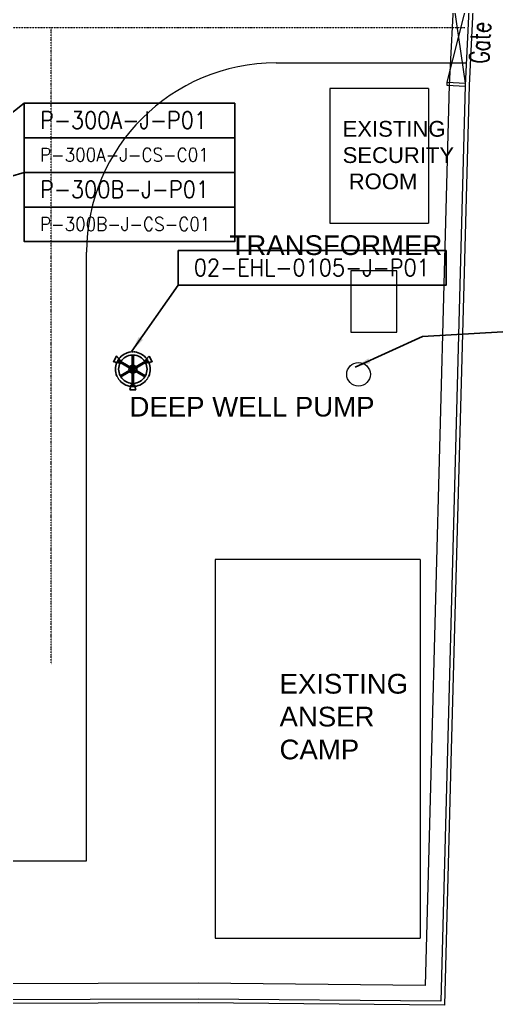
# Model space of a CAD drawing. Header units: inches. Extents: x 19 to 1016051, y 34 to 210034.
# Drawn here: x 193949 to 224239, y 43892 to 107072 of the extents above; entities that cross this region are included whole.
import ezdxf

# ---------------------------------------------------------------- set-up
doc = ezdxf.new("R2010")
doc.units = ezdxf.units.IN
doc.header["$MEASUREMENT"] = 0
doc.linetypes.add('CABLEROUTEALL-EMBED 1_DWG$0$HIDDEN2', pattern=[0.1875, 0.125, -0.0625])
doc.linetypes.add('DASHDOT2', pattern=[0.5, 0.25, -0.125, 0, -0.125])
for name, color, linetype in [('_Auto', 7, 'Continuous'), ('cables', 7, 'Continuous'), ('照明平面设备层', 1, 'Continuous')]:
    doc.layers.add(name, color=color, linetype=linetype)
for name, color, linetype, lineweight in [('FRAME_TEXT', 7, 'Continuous', 18), ('Layout', 6, 'Continuous', 20), ('REV.C CLOUD', 2, 'Continuous', 20)]:
    doc.layers.add(name, color=color, linetype=linetype, lineweight=lineweight)
doc.styles.add('HZTXT', font='txt_qlt.shx', dxfattribs={"width": 0.7, "bigfont": 'hztxt.shx'})
doc.styles.get("Standard").update_dxf_attribs({"font": 'arial.ttf'})
doc.dimstyles.get("Standard").update_dxf_attribs({"dimtxt": 0.18, "dimasz": 0.18, "dimexe": 0.18, "dimexo": 0.0625, "dimgap": 0.09, "dimtad": 0, "dimtih": 1, "dimtoh": 1, "dimdec": 4, "dimzin": 0, "dimdsep": 46, "dimtxsty": 'Standard', "dimcen": 0.09, "dimadec": 0, "dimazin": 0, "dimtfac": 1, "dimtdec": 4, "dimtofl": 0, "dimtmove": 0, "dimatfit": 3, "dimfxl": 1, "dimtolj": 1, "dimtzin": 0, "dimarcsym": 0})

# ---------------------------------------------------------------- blocks, each defined once
blk = doc.blocks.new('Tower Light Type 1')
at = {"layer": '照明平面设备层', "color": 1, "linetype": 'Continuous'}
for p, q in [((-2052, 1646), (-2452, 954)), ((-2452, 954), (-2052, 1646)), ((-1632, 1173), (-2052, 1646)), ((-2052, 1646), (-1632, 1173)), ((-80, 1798), (-80, 139)), ((80, 1798), (80, 139)), ((2052, 1646), (1632, 1173)), ((2052, 1646), (1632, 1173)), ((2452, 954), (2052, 1646)), ((2052, 1646), (2452, 954)), ((-2452, 954), (-1832, 827)), ((-2452, 954), (-1832, 827)), ((-1832, 827), (-1632, 1173)), ((-1632, 1173), (-1832, 827)), ((-1573, 908), (-1732, 1000)), ((-1573, 908), (-1732, 1000)), ((-1597, 830), (-160, 0)), ((-1597, -830), (-160, 0)), ((-1517, 968), (-80, 139)), ((1517, 968), (80, 139)), ((1597, 830), (160, 0)), ((1597, -830), (160, 0)), ((1732, 1000), (1573, 908)), ((1732, 1000), (1573, 908)), ((1632, 1173), (1832, 827)), ((1832, 827), (1632, 1173)), ((1832, 827), (2452, 954)), ((2452, 954), (1832, 827)), ((-1517, -968), (-80, -139)), ((-80, -1798), (-80, -139)), ((1517, -968), (80, -139)), ((80, -1798), (80, -139)), ((-200, -2000), (-400, -2600)), ((-400, -2600), (-200, -2000)), ((200, -2000), (-200, -2000)), ((-200, -2000), (200, -2000)), ((0, -1817), (0, -2000)), ((0, -1817), (0, -2000)), ((400, -2600), (200, -2000)), ((400, -2600), (200, -2000)), ((-400, -2600), (400, -2600)), ((400, -2600), (-400, -2600))]:
    blk.add_line(p, q, dxfattribs=at)
at = {"layer": '照明平面设备层', "color": 1, "linetype": 'CABLEROUTEALL-EMBED 1_DWG$0$HIDDEN2'}
for p, q in [((-2452, 954), (-2052, 1646)), ((-2052, 1646), (-2452, 954)), ((-2052, 1646), (-1632, 1173)), ((-2052, 1646), (-1632, 1173)), ((1632, 1173), (2052, 1646)), ((1632, 1173), (2052, 1646)), ((2052, 1646), (2452, 954)), ((2452, 954), (2052, 1646)), ((-1832, 827), (-2452, 954)), ((-1832, 827), (-2452, 954)), ((-1732, 1000), (-1905, 1100)), ((-1905, 1100), (-1732, 1000)), ((-1732, 1000), (-1905, 1100)), ((-1905, 1100), (-1732, 1000)), ((-1632, 1173), (-1832, 827)), ((-1832, 827), (-1632, 1173)), ((-1692, 1069), (-1772, 931)), ((-1692, 1069), (-1772, 931)), ((-1772, 931), (-1597, 830)), ((-1732, 1000), (-1559, 900)), ((-1732, 1000), (-1559, 900)), ((-1692, 1069), (-1517, 968)), ((-1559, 900), (-1573, 908)), ((-1559, 900), (-1573, 908)), ((-160, 0), (-40, 69)), ((-160, 0), (-40, -69)), ((-80, 139), (40, 69)), ((-80, 139), (-80, 0)), ((80, 0), (-80, 0)), ((-80, 0), (0, 0)), ((0, 0), (-80, 0)), ((-80, 0), (80, 0)), ((-80, -139), (-80, 0)), ((80, 139), (-40, 69)), ((40, 69), (-40, -69)), ((-40, -69), (40, 69)), ((40, -69), (-40, 69)), ((-40, 69), (0, 0)), ((0, 0), (-40, 69)), ((-40, 69), (40, -69)), ((-40, -69), (0, 0)), ((0, 0), (-40, -69)), ((0, 0), (40, 69)), ((40, 69), (0, 0)), ((0, 0), (80, 0)), ((80, 0), (0, 0)), ((0, 0), (40, -69)), ((40, -69), (0, 0)), ((160, 0), (40, 69)), ((160, 0), (40, -69)), ((80, 139), (80, 0)), ((80, -139), (80, 0)), ((1692, 1069), (1517, 968)), ((1559, 900), (1905, 1100)), ((1559, 900), (1905, 1100)), ((1573, 908), (1559, 900)), ((1573, 908), (1559, 900)), ((1772, 931), (1597, 830)), ((1832, 827), (1632, 1173)), ((1632, 1173), (1832, 827)), ((1692, 1069), (1772, 931)), ((1692, 1069), (1772, 931)), ((1905, 1100), (1732, 1000)), ((1905, 1100), (1732, 1000)), ((2452, 954), (1832, 827)), ((2452, 954), (1832, 827)), ((-80, -139), (40, -69)), ((80, -139), (-40, -69)), ((-400, -2600), (-200, -2000)), ((-400, -2600), (-200, -2000)), ((-200, -2000), (200, -2000)), ((200, -2000), (-200, -2000)), ((-80, -2000), (-80, -1798)), ((80, -2000), (-80, -2000)), ((80, -2000), (-80, -2000)), ((0, -2000), (0, -1800)), ((0, -1800), (0, -1817)), ((0, -2000), (0, -1800)), ((0, -1800), (0, -1817)), ((0, -2000), (0, -2200)), ((0, -2200), (0, -2000)), ((0, -2000), (0, -2200)), ((0, -2200), (0, -2000)), ((80, -2000), (80, -1798)), ((200, -2000), (400, -2600)), ((200, -2000), (400, -2600)), ((400, -2600), (-400, -2600)), ((-400, -2600), (400, -2600))]:
    blk.add_line(p, q, dxfattribs=at)
at = {"layer": '照明平面设备层', "color": 1, "linetype": 'Continuous'}
blk.add_circle((0, 0), 100, dxfattribs=at)
blk.add_circle((0, 0), 100, dxfattribs=at)
at = {"layer": '照明平面设备层', "color": 1, "linetype": 'CABLEROUTEALL-EMBED 1_DWG$0$HIDDEN2'}
for radius, start, end in [(2200, 143.17429, 150), (2200, 90, 96.86074), (1800, 90, 92.54732), (2200, 83.18043, 90), (1800, 87.45268, 90), (2200, 30, 36.82571), (2200, 150, 156.82571), (1800, 150, 152.54732), (1800, 147.45268, 150), (500, 140.7931, 159.2069), (500, 140.7931, 159.2069), (500, 80.7931, 99.2069), (500, 80.7931, 99.2069), (500, 20.7931, 39.2069), (500, 20.7931, 39.2069), (1800, 30, 32.54732), (1800, 27.45268, 30), (2200, 23.17429, 30), (2200, 203.17429, 210), (2200, 210, 216.82571), (1800, 207.45268, 210), (1800, 210, 212.54732), (500, 200.7931, 219.2069), (500, 200.7931, 219.2069), (500, 260.7931, 270), (500, 260.7931, 279.2069), (500, 270, 279.2069), (1800, 327.45268, 330), (1800, 330, 332.54732), (2200, 323.17429, 330), (2200, 330, 336.82571), (2200, 263.17429, 270), (1800, 267.45268, 270), (1800, 270, 272.54732), (2200, 270, 276.82571)]:
    blk.add_arc((0, 0), radius, start, end, dxfattribs=at)
at = {"layer": '照明平面设备层', "color": 1, "linetype": 'Continuous'}
for radius, start, end in [(2200, 96.86074, 143.17429), (1800, 92.54732, 147.45268), (1800, 32.54732, 87.45268), (2200, 36.82571, 83.18043), (2200, 156.82571, 203.17429), (1800, 152.54732, 207.45268), (500, 159.2069, 200.7931), (500, 159.2069, 200.7931), (500, 99.2069, 140.7931), (500, 99.2069, 140.7931), (500, 39.2069, 80.7931), (500, 39.2069, 80.7931), (500, 339.2069, 20.7931), (500, 0, 20.7931), (500, 339.2069, 0), (1800, 332.54732, 27.45268), (2200, 336.82571, 23.17429), (1800, 212.54732, 267.45268), (500, 219.2069, 260.7931), (500, 219.2069, 260.7931), (500, 279.2069, 320.7931), (500, 279.2069, 320.7931), (1800, 272.54732, 327.45268), (2200, 216.82571, 263.17429), (2200, 276.82571, 323.17429)]:
    blk.add_arc((0, 0), radius, start, end, dxfattribs=at)

msp = doc.modelspace()

# ---------------------------------------------------------------- linework, layer by layer
at = {"layer": '_Auto', "color": 7, "linetype": 'Continuous'}
for points in [[(194225, 101790), (207553, 101790), (207553, 99595), (194225, 99595)], [(194225, 99595), (207553, 99595), (207553, 97400), (194225, 97400)], [(194225, 97400), (207553, 97400), (207553, 95205), (194225, 95205)], [(194225, 95205), (207553, 95205), (207553, 93010), (194225, 93010)], [(203965, 92443), (220946, 92443), (220946, 90248), (203965, 90248)]]:
    msp.add_lwpolyline(points, close=True, dxfattribs=at)
at = {"layer": 'FRAME_TEXT', "color": 9, "lineweight": 20}
for points in [[(221015, 103126), (222448, 108822)], [(221306, 108880), (222157, 103068)]]:
    msp.add_lwpolyline(points, dxfattribs=at)
msp.add_lwpolyline([(222147, 102856), (221005, 102914), (221015, 103126), (222157, 103068)], close=True, dxfattribs=at)
at = {"layer": 'Layout', "color": 252, "linetype": 'DASHDOT2', "ltscale": 5}
for p, q in [((148574, 106592), (222127, 106592)), ((148574, 106592), (222127, 106592)), ((148574, 106592), (222127, 106592)), ((195924, 66213), (195924, 106592)), ((195924, 66213), (195924, 106592))]:
    msp.add_line(p, q, dxfattribs=at)
at = {"layer": 'Layout', "color": 252}
for p, q in [((210174, 104342), (222222, 104342)), ((219828, 102722), (213578, 102722)), ((213578, 102722), (213578, 94182)), ((219828, 102722), (219828, 94182)), ((213578, 94182), (219828, 94182)), ((198174, 53731), (198174, 92342)), ((198174, 53731), (198174, 76642)), ((198174, 53731), (198174, 76642)), ((219312, 72842), (206312, 72842)), ((206312, 72842), (206312, 48842)), ((219312, 72842), (219312, 48842)), ((183067, 53731), (198174, 53731)), ((206312, 48842), (219312, 48842))]:
    msp.add_line(p, q, dxfattribs=at)
at = {"layer": 'Layout', "color": 9, "lineweight": 20}
msp.add_lwpolyline([(17654, 87516), (12137, 174090), (129957, 174076), (172948, 174248), (205943, 174090), (207358, 184356), (225230, 179453), (223052, 121365), (222709, 109024), (222399, 102907), (222084, 91053), (221256, 59990), (220849, 44580), (205259, 44723), (116136, 44438), (85604, 44710), (51853, 45181), (9674, 43892), (18775, 67397)], close=True, dxfattribs=at)
msp.add_lwpolyline([(17904, 87531), (12403, 173840), (129958, 173826), (172948, 173998), (206161, 173839), (207567, 184039), (224973, 179265), (222802, 121373), (222459, 109034), (222150, 102916), (221834, 91060), (221006, 59997), (220605, 44832), (205260, 44973), (116137, 44688), (85606, 44960), (51851, 45431), (10043, 44154), (19027, 67357), (17904, 87531)], dxfattribs=at)
msp.add_lwpolyline([(18902, 87591), (13469, 172840), (129960, 172826), (172948, 172998), (207032, 172835), (208402, 182773), (223944, 178510), (221802, 121405), (221460, 109073), (221150, 102955), (220834, 91086), (220007, 60024, 0.00005), (220007, 60024), (219632, 45841), (205263, 45973), (116140, 45688), (85618, 45960), (51843, 46431), (11520, 45199), (20038, 67197)], format="xyb", close=True, dxfattribs=at)
at = {"layer": 'Layout', "color": 9}
msp.add_lwpolyline([(18902, 87591), (13469, 172840), (129960, 172826), (172948, 172998), (207032, 172835), (208402, 182773), (223944, 178510), (221802, 121405), (221460, 109073), (221150, 102955), (220834, 91086), (220007, 60024, 0.00005), (220007, 60024), (219632, 45841), (205263, 45973), (116140, 45688), (85618, 45960), (51843, 46431), (11520, 45199), (20038, 67197)], format="xyb", close=True, dxfattribs=at)
at = {"layer": 'Layout', "color": 252}
msp.add_lwpolyline([(214922, 87275), (217835, 87275), (217835, 91166), (214922, 91166)], close=True, dxfattribs=at)
msp.add_circle((215399, 84597), 750, dxfattribs=at)
msp.add_arc((210174, 92342), 12000, 90, 180, dxfattribs=at)

# ---------------------------------------------------------------- block references
at = {"layer": 'REV.C CLOUD', "xscale": 0.5, "yscale": 0.5, "zscale": 0.5}
msp.add_blockref('Tower Light Type 1', (201101, 84920), dxfattribs=at)

# ---------------------------------------------------------------- texts
at = {"color": 9, "lineweight": 20, "style": 'HZTXT', "width": 0.7}
msp.add_text('Gate', height=1250, rotation=87.23912, dxfattribs=at).set_placement((223663, 104284))
at = {"layer": '_Auto', "color": 7, "style": 'HZTXT', "width": 0.9}
for s, height, p in [('P-300A-J-P01', 1080, (195224, 100174)), ('P-300A-J-CS-C01', 864, (195216, 98085)), ('P-300B-J-P01', 1080, (195224, 95784)), ('P-300B-J-CS-C01', 864, (195216, 93695)), ('02-EHL-0105-J-P01', 1080, (204964, 90827))]:
    msp.add_text(s, height=height, dxfattribs=at).set_placement(p)
at = {"layer": 'Layout', "color": 252}
msp.add_text('DEEP WELL PUMP', height=1250, dxfattribs=at).set_placement((200890, 81917))
at = {"layer": 'Layout', "color": 252, "attachment_point": 1}
for s, insert, char_height in [('EXISTING \\PSECURITY\\P ROOM', (214392, 100665), 1000), ('EXISTING \\PANSER\\PCAMP', (210395, 65594), 1250)]:
    msp.add_mtext(s, dxfattribs=dict(at, insert=insert, char_height=char_height))
at = {"layer": 'Layout', "color": 252, "insert": (207227, 93410), "char_height": 1250, "attachment_point": 1, "rotation": 0}
msp.add_mtext('TRANSFORMER', dxfattribs=at)

# ---------------------------------------------------------------- leaders
at = {"layer": 'cables'}
for points, override in [([(186599, 95847), (194225, 101790)], {"dimasz": 1000}), ([(188984, 95847), (194225, 97400)], {"dimasz": 1000}), ([(201033, 86053), (203965, 90248)], {"dimasz": 1000}), ([(215179, 85044), (219446, 86987), (224534, 87298)], {"dimasz": 1000, "dimgap": 0.09, "dimtad": 0})]:
    msp.add_leader(points, dimstyle='Standard', override=override, dxfattribs=at)

doc.saveas('drawing.dxf')
